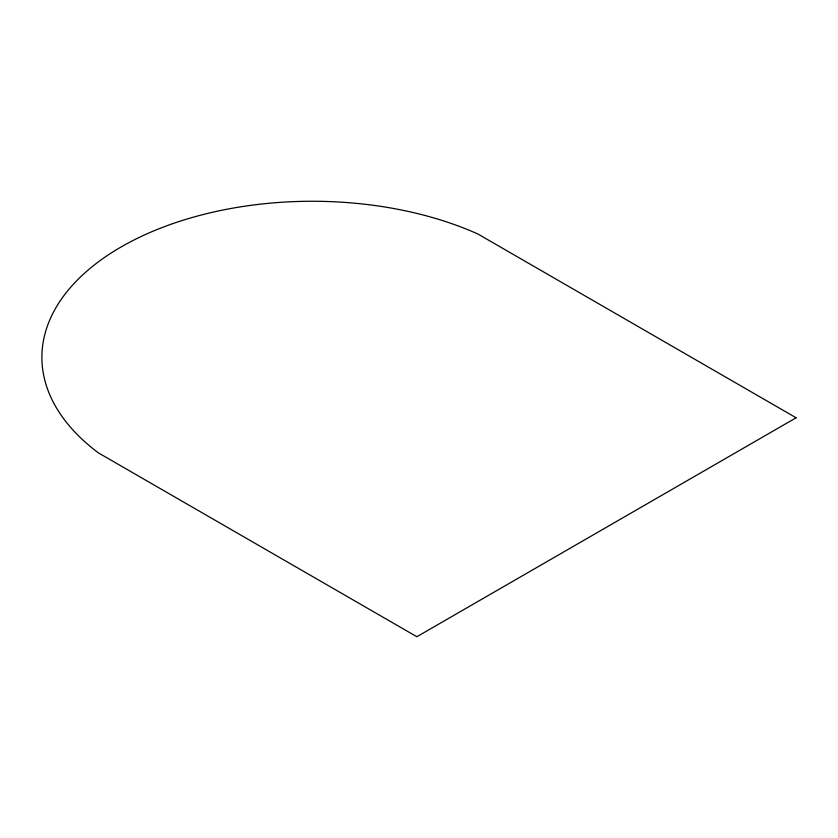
<?xml version="1.0" encoding="UTF-8"?>
<svg xmlns="http://www.w3.org/2000/svg" width="838" height="838" viewBox="0 0 838 838"><rect width="100%" height="100%" fill="white"/><g stroke="black" fill="none" stroke-linecap="round" stroke-linejoin="round"><path stroke-width="1.26" d="M796.1 417.774L416.853 636.733L98.528 452.949A270.36 156.088 0 0 1 121.07 246.98A270.36 156.088 0 0 1 477.817 233.959L796.1 417.774"/></g></svg>
